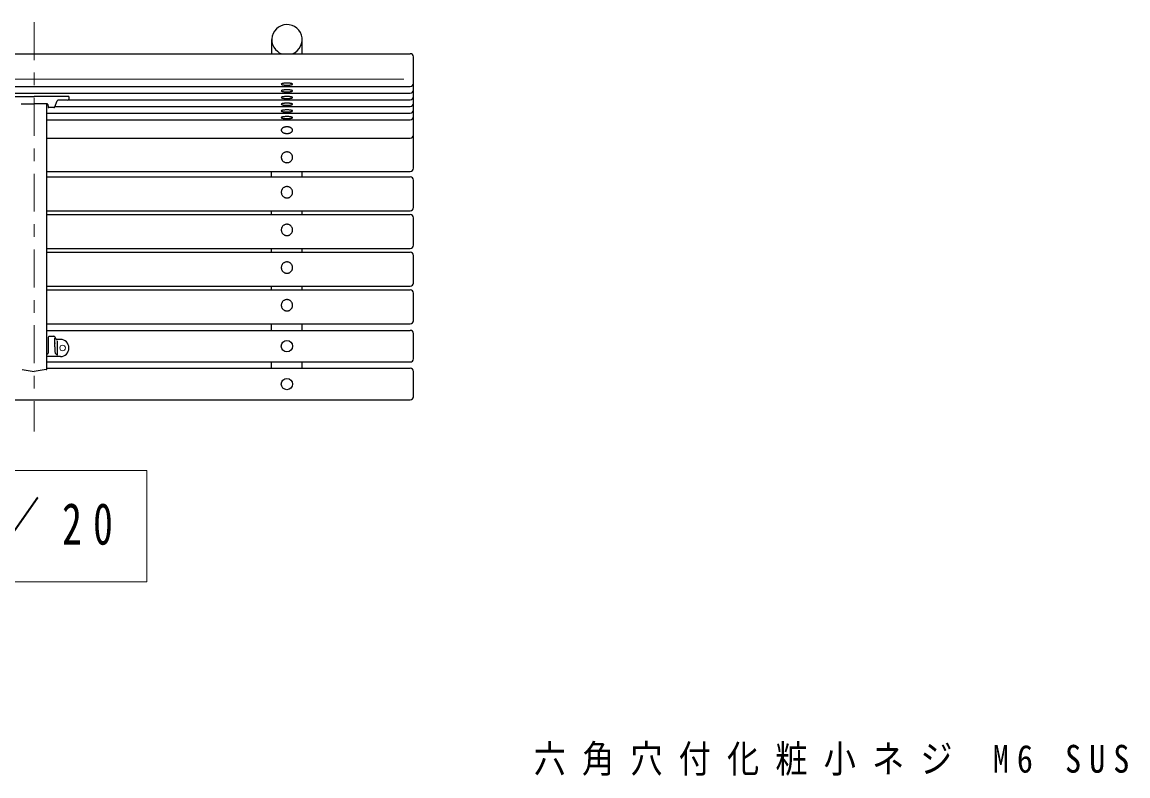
# Model space of a CAD drawing. Units: millimetres on the paper, scale 1:20. Extents: x -365 to 0, y 0 to 257.
# Drawn here: x -250.9 to -163.4, y 161.3 to 221 of the extents above; entities that cross this region are included whole.
import ezdxf

# ---------------------------------------------------------------- set-up
doc = ezdxf.new("R2010")
doc.units = ezdxf.units.MM
doc.linetypes.add('USER2', pattern=[6, 3, -1, 1, -1])
doc.layers.add('LY_1', color=7, linetype='Continuous', lineweight=25)
doc.styles.add('ＭＳ ゴシック', font='')
doc.styles.get('ＭＳ ゴシック').set_extended_font_data('MS Gothic')

msp = doc.modelspace()

# ---------------------------------------------------------------- linework, layer by layer
at = {"layer": 'LY_1', "linetype": 'USER2', "lineweight": 13}
msp.add_line((-249.955, 221.002), (-249.955, 188.603), dxfattribs=at)
at = {"layer": 'LY_1'}
for p, q in [((-231.155, 218.502), (-231.155, 219.615)), ((-228.755, 218.502), (-228.755, 219.615)), ((-309.705, 218.502), (-220.205, 218.502)), ((-219.955, 209.436), (-219.955, 218.252)), ((-309.705, 215.91), (-220.205, 215.91)), ((-309.705, 215.381), (-220.205, 215.381)), ((-252.705, 215.111), (-249.955, 215.111)), ((-250.988, 214.533), (-249.955, 214.533)), ((-247.205, 215.111), (-249.955, 215.111)), ((-248.922, 214.533), (-249.955, 214.533)), ((-248.955, 193.546), (-248.955, 214.533)), ((-248.872, 214.486), (-248.861, 214.283)), ((-248.317, 214.301), (-248.135, 214.779)), ((-247.315, 214.811), (-248.089, 214.811)), ((-247.235, 214.851), (-220.205, 214.851)), ((-247.205, 215.111), (-247.215, 214.906)), ((-248.955, 213.792), (-220.205, 213.792)), ((-248.411, 214.236), (-248.811, 214.236)), ((-248.309, 214.322), (-220.205, 214.322)), ((-248.955, 213.263), (-220.205, 213.263)), ((-248.955, 211.814), (-220.205, 211.814)), ((-248.955, 209.186), (-220.205, 209.186)), ((-231.17, 208.753), (-231.17, 209.186)), ((-228.74, 208.753), (-228.74, 209.186)), ((-248.955, 208.753), (-220.205, 208.753)), ((-219.955, 206.316), (-219.955, 208.503)), ((-248.955, 206.066), (-220.205, 206.066)), ((-248.955, 205.77), (-220.205, 205.77)), ((-231.17, 205.77), (-231.17, 206.066)), ((-228.74, 205.77), (-228.74, 206.066)), ((-219.955, 203.334), (-219.955, 205.52)), ((-248.955, 203.084), (-220.205, 203.084)), ((-231.17, 202.788), (-231.17, 203.084)), ((-228.74, 202.788), (-228.74, 203.084)), ((-248.955, 202.788), (-220.205, 202.788)), ((-219.955, 200.351), (-219.955, 202.538)), ((-248.955, 200.101), (-220.205, 200.101)), ((-248.955, 199.805), (-220.205, 199.805)), ((-231.17, 199.805), (-231.17, 200.101)), ((-228.74, 199.805), (-228.74, 200.101)), ((-219.955, 197.368), (-219.955, 199.555)), ((-248.955, 197.118), (-220.205, 197.118)), ((-231.17, 196.603), (-231.17, 197.118)), ((-228.74, 196.603), (-228.74, 197.118)), ((-248.955, 196.603), (-220.205, 196.603)), ((-248.859, 196.033), (-248.859, 194.791)), ((-248.759, 196.133), (-248.402, 196.133)), ((-248.216, 195.896), (-248.313, 196.08)), ((-219.955, 194.353), (-219.955, 196.353)), ((-248.319, 195.558), (-248.319, 195.975)), ((-247.88, 195.883), (-248.194, 195.883)), ((-248.123, 194.645), (-248.123, 195.782)), ((-248.909, 194.741), (-248.955, 194.741)), ((-247.88, 194.533), (-248.955, 194.533)), ((-250.912, 193.497), (-249.955, 193.353)), ((-248.997, 193.497), (-249.955, 193.353)), ((-248.955, 194.103), (-220.205, 194.103)), ((-248.955, 193.603), (-220.205, 193.603)), ((-231.17, 193.603), (-231.17, 194.103)), ((-228.74, 193.603), (-228.74, 194.103)), ((-219.955, 191.353), (-219.955, 193.353)), ((-309.705, 191.103), (-220.205, 191.103))]:
    msp.add_line(p, q, dxfattribs=at)
at = {"layer": 'LY_1', "lineweight": 13}
for p, q in [((-309.205, 216.489), (-220.705, 216.489)), ((-241.055, 185.503), (-288.855, 185.503)), ((-241.055, 176.703), (-241.055, 185.503)), ((-288.855, 176.703), (-241.055, 176.703))]:
    msp.add_line(p, q, dxfattribs=at)
at = {"layer": 'LY_1'}
for points in [[(-229.517, 218.502), (-229.317, 218.602), (-229.14, 218.737), (-228.99, 218.903), (-228.875, 219.094), (-228.796, 219.303), (-228.758, 219.522), (-228.762, 219.745), (-228.807, 219.963), (-228.892, 220.17), (-229.013, 220.357), (-229.168, 220.518), (-229.349, 220.648), (-229.552, 220.742), (-229.769, 220.797), (-229.992, 220.81), (-230.214, 220.783), (-230.427, 220.715), (-230.623, 220.608), (-230.796, 220.468), (-230.94, 220.297), (-231.05, 220.103), (-231.122, 219.892), (-231.153, 219.671), (-231.143, 219.449), (-231.092, 219.232), (-231.001, 219.029), (-230.873, 218.845), (-230.714, 218.689), (-230.56, 218.583), (-230.392, 218.501)], [(-248.123, 194.645), (-248.16, 194.663), (-248.195, 194.686), (-248.225, 194.713), (-248.25, 194.746), (-248.268, 194.783), (-248.28, 194.825), (-248.288, 194.873), (-248.293, 194.929), (-248.298, 194.998), (-248.303, 195.074), (-248.306, 195.154), (-248.309, 195.236), (-248.312, 195.316), (-248.314, 195.391), (-248.316, 195.46), (-248.317, 195.518), (-248.318, 195.564), (-248.318, 195.593), (-248.319, 195.604), (-248.319, 195.593), (-248.319, 195.558)]]:
    msp.add_lwpolyline(points, dxfattribs=at)
for points in [[(-230.405, 216.09), (-230.403, 216.084), (-230.398, 216.077), (-230.389, 216.07), (-230.378, 216.063), (-230.363, 216.057), (-230.345, 216.051), (-230.323, 216.045), (-230.3, 216.039), (-230.273, 216.034), (-230.244, 216.03), (-230.213, 216.025), (-230.18, 216.022), (-230.145, 216.018), (-230.109, 216.016), (-230.071, 216.014), (-230.033, 216.012), (-229.994, 216.011), (-229.955, 216.011), (-229.916, 216.011), (-229.877, 216.012), (-229.838, 216.014), (-229.801, 216.016), (-229.765, 216.018), (-229.73, 216.022), (-229.697, 216.025), (-229.666, 216.03), (-229.637, 216.034), (-229.61, 216.039), (-229.586, 216.045), (-229.565, 216.051), (-229.547, 216.057), (-229.532, 216.063), (-229.52, 216.07), (-229.512, 216.077), (-229.506, 216.084), (-229.505, 216.09), (-229.506, 216.097), (-229.512, 216.104), (-229.52, 216.111), (-229.532, 216.118), (-229.547, 216.124), (-229.565, 216.13), (-229.586, 216.136), (-229.61, 216.142), (-229.637, 216.147), (-229.666, 216.151), (-229.697, 216.156), (-229.73, 216.159), (-229.765, 216.162), (-229.801, 216.165), (-229.838, 216.167), (-229.877, 216.169), (-229.916, 216.17), (-229.955, 216.17), (-229.994, 216.17), (-230.033, 216.169), (-230.071, 216.167), (-230.109, 216.165), (-230.145, 216.162), (-230.18, 216.159), (-230.213, 216.156), (-230.244, 216.151), (-230.273, 216.147), (-230.3, 216.142), (-230.323, 216.136), (-230.345, 216.13), (-230.363, 216.124), (-230.378, 216.118), (-230.389, 216.111), (-230.398, 216.104), (-230.403, 216.097)], [(-230.405, 215.561), (-230.403, 215.554), (-230.398, 215.547), (-230.389, 215.54), (-230.378, 215.534), (-230.363, 215.527), (-230.345, 215.521), (-230.323, 215.515), (-230.3, 215.51), (-230.273, 215.505), (-230.244, 215.5), (-230.213, 215.496), (-230.18, 215.492), (-230.145, 215.489), (-230.109, 215.486), (-230.071, 215.484), (-230.033, 215.483), (-229.994, 215.482), (-229.955, 215.482), (-229.916, 215.482), (-229.877, 215.483), (-229.838, 215.484), (-229.801, 215.486), (-229.765, 215.489), (-229.73, 215.492), (-229.697, 215.496), (-229.666, 215.5), (-229.637, 215.505), (-229.61, 215.51), (-229.586, 215.515), (-229.565, 215.521), (-229.547, 215.527), (-229.532, 215.534), (-229.52, 215.54), (-229.512, 215.547), (-229.506, 215.554), (-229.505, 215.561), (-229.506, 215.568), (-229.512, 215.575), (-229.52, 215.582), (-229.532, 215.588), (-229.547, 215.595), (-229.565, 215.601), (-229.586, 215.607), (-229.61, 215.612), (-229.637, 215.617), (-229.666, 215.622), (-229.697, 215.626), (-229.73, 215.63), (-229.765, 215.633), (-229.801, 215.636), (-229.838, 215.638), (-229.877, 215.639), (-229.916, 215.64), (-229.955, 215.64), (-229.994, 215.64), (-230.033, 215.639), (-230.071, 215.638), (-230.109, 215.636), (-230.145, 215.633), (-230.18, 215.63), (-230.213, 215.626), (-230.244, 215.622), (-230.273, 215.617), (-230.3, 215.612), (-230.323, 215.607), (-230.345, 215.601), (-230.363, 215.595), (-230.378, 215.588), (-230.389, 215.582), (-230.398, 215.575), (-230.403, 215.568)], [(-230.405, 215.032), (-230.403, 215.025), (-230.398, 215.018), (-230.389, 215.011), (-230.378, 215.004), (-230.363, 214.998), (-230.345, 214.992), (-230.323, 214.986), (-230.3, 214.98), (-230.273, 214.975), (-230.244, 214.971), (-230.213, 214.966), (-230.18, 214.963), (-230.145, 214.96), (-230.109, 214.957), (-230.071, 214.955), (-230.033, 214.953), (-229.994, 214.952), (-229.955, 214.952), (-229.916, 214.952), (-229.877, 214.953), (-229.838, 214.955), (-229.801, 214.957), (-229.765, 214.96), (-229.73, 214.963), (-229.697, 214.966), (-229.666, 214.971), (-229.637, 214.975), (-229.61, 214.98), (-229.586, 214.986), (-229.565, 214.992), (-229.547, 214.998), (-229.532, 215.004), (-229.52, 215.011), (-229.512, 215.018), (-229.506, 215.025), (-229.505, 215.032), (-229.506, 215.038), (-229.512, 215.045), (-229.52, 215.052), (-229.532, 215.059), (-229.547, 215.065), (-229.565, 215.071), (-229.586, 215.077), (-229.61, 215.083), (-229.637, 215.088), (-229.666, 215.092), (-229.697, 215.097), (-229.73, 215.1), (-229.765, 215.104), (-229.801, 215.106), (-229.838, 215.108), (-229.877, 215.11), (-229.916, 215.111), (-229.955, 215.111), (-229.994, 215.111), (-230.033, 215.11), (-230.071, 215.108), (-230.109, 215.106), (-230.145, 215.104), (-230.18, 215.1), (-230.213, 215.097), (-230.244, 215.092), (-230.273, 215.088), (-230.3, 215.083), (-230.323, 215.077), (-230.345, 215.071), (-230.363, 215.065), (-230.378, 215.059), (-230.389, 215.052), (-230.398, 215.045), (-230.403, 215.038)], [(-230.405, 214.502), (-230.403, 214.495), (-230.398, 214.488), (-230.389, 214.481), (-230.378, 214.475), (-230.363, 214.468), (-230.345, 214.462), (-230.323, 214.456), (-230.3, 214.451), (-230.273, 214.446), (-230.244, 214.441), (-230.213, 214.437), (-230.18, 214.433), (-230.145, 214.43), (-230.109, 214.427), (-230.071, 214.425), (-230.033, 214.424), (-229.994, 214.423), (-229.955, 214.423), (-229.916, 214.423), (-229.877, 214.424), (-229.838, 214.425), (-229.801, 214.427), (-229.765, 214.43), (-229.73, 214.433), (-229.697, 214.437), (-229.666, 214.441), (-229.637, 214.446), (-229.61, 214.451), (-229.586, 214.456), (-229.565, 214.462), (-229.547, 214.468), (-229.532, 214.475), (-229.52, 214.481), (-229.512, 214.488), (-229.506, 214.495), (-229.505, 214.502), (-229.506, 214.509), (-229.512, 214.516), (-229.52, 214.523), (-229.532, 214.529), (-229.547, 214.536), (-229.565, 214.542), (-229.586, 214.548), (-229.61, 214.553), (-229.637, 214.558), (-229.666, 214.563), (-229.697, 214.567), (-229.73, 214.571), (-229.765, 214.574), (-229.801, 214.577), (-229.838, 214.579), (-229.877, 214.58), (-229.916, 214.581), (-229.955, 214.581), (-229.994, 214.581), (-230.033, 214.58), (-230.071, 214.579), (-230.109, 214.577), (-230.145, 214.574), (-230.18, 214.571), (-230.213, 214.567), (-230.244, 214.563), (-230.273, 214.558), (-230.3, 214.553), (-230.323, 214.548), (-230.345, 214.542), (-230.363, 214.536), (-230.378, 214.529), (-230.389, 214.523), (-230.398, 214.516), (-230.403, 214.509)], [(-230.405, 213.973), (-230.403, 213.966), (-230.398, 213.959), (-230.389, 213.952), (-230.378, 213.945), (-230.363, 213.939), (-230.345, 213.933), (-230.323, 213.927), (-230.3, 213.921), (-230.273, 213.916), (-230.244, 213.912), (-230.213, 213.907), (-230.18, 213.904), (-230.145, 213.901), (-230.109, 213.898), (-230.071, 213.896), (-230.033, 213.894), (-229.994, 213.893), (-229.955, 213.893), (-229.916, 213.893), (-229.877, 213.894), (-229.838, 213.896), (-229.801, 213.898), (-229.765, 213.901), (-229.73, 213.904), (-229.697, 213.907), (-229.666, 213.912), (-229.637, 213.916), (-229.61, 213.921), (-229.586, 213.927), (-229.565, 213.933), (-229.547, 213.939), (-229.532, 213.945), (-229.52, 213.952), (-229.512, 213.959), (-229.506, 213.966), (-229.505, 213.973), (-229.506, 213.979), (-229.512, 213.986), (-229.52, 213.993), (-229.532, 214), (-229.547, 214.006), (-229.565, 214.012), (-229.586, 214.018), (-229.61, 214.024), (-229.637, 214.029), (-229.666, 214.033), (-229.697, 214.038), (-229.73, 214.041), (-229.765, 214.044), (-229.801, 214.047), (-229.838, 214.049), (-229.877, 214.051), (-229.916, 214.052), (-229.955, 214.052), (-229.994, 214.052), (-230.033, 214.051), (-230.071, 214.049), (-230.109, 214.047), (-230.145, 214.044), (-230.18, 214.041), (-230.213, 214.038), (-230.244, 214.033), (-230.273, 214.029), (-230.3, 214.024), (-230.323, 214.018), (-230.345, 214.012), (-230.363, 214.006), (-230.378, 214), (-230.389, 213.993), (-230.398, 213.986), (-230.403, 213.979)], [(-230.405, 213.443), (-230.403, 213.436), (-230.398, 213.429), (-230.389, 213.422), (-230.378, 213.416), (-230.363, 213.409), (-230.345, 213.403), (-230.323, 213.397), (-230.3, 213.392), (-230.273, 213.387), (-230.244, 213.382), (-230.213, 213.378), (-230.18, 213.374), (-230.145, 213.371), (-230.109, 213.368), (-230.071, 213.366), (-230.033, 213.365), (-229.994, 213.364), (-229.955, 213.364), (-229.916, 213.364), (-229.877, 213.365), (-229.838, 213.366), (-229.801, 213.368), (-229.765, 213.371), (-229.73, 213.374), (-229.697, 213.378), (-229.666, 213.382), (-229.637, 213.387), (-229.61, 213.392), (-229.586, 213.397), (-229.565, 213.403), (-229.547, 213.409), (-229.532, 213.416), (-229.52, 213.422), (-229.512, 213.429), (-229.506, 213.436), (-229.505, 213.443), (-229.506, 213.45), (-229.512, 213.457), (-229.52, 213.464), (-229.532, 213.47), (-229.547, 213.477), (-229.565, 213.483), (-229.586, 213.489), (-229.61, 213.494), (-229.637, 213.499), (-229.666, 213.504), (-229.697, 213.508), (-229.73, 213.512), (-229.765, 213.515), (-229.801, 213.518), (-229.838, 213.52), (-229.877, 213.521), (-229.916, 213.522), (-229.955, 213.522), (-229.994, 213.522), (-230.033, 213.521), (-230.071, 213.52), (-230.109, 213.518), (-230.145, 213.515), (-230.18, 213.512), (-230.213, 213.508), (-230.244, 213.504), (-230.273, 213.499), (-230.3, 213.494), (-230.323, 213.489), (-230.345, 213.483), (-230.363, 213.477), (-230.378, 213.47), (-230.389, 213.464), (-230.398, 213.457), (-230.403, 213.45)], [(-230.405, 212.45), (-230.403, 212.427), (-230.398, 212.404), (-230.389, 212.381), (-230.378, 212.359), (-230.363, 212.338), (-230.345, 212.318), (-230.323, 212.298), (-230.3, 212.28), (-230.273, 212.263), (-230.244, 212.247), (-230.213, 212.233), (-230.18, 212.221), (-230.145, 212.21), (-230.109, 212.201), (-230.071, 212.194), (-230.033, 212.189), (-229.994, 212.186), (-229.955, 212.185), (-229.916, 212.186), (-229.877, 212.189), (-229.838, 212.194), (-229.801, 212.201), (-229.765, 212.21), (-229.73, 212.221), (-229.697, 212.233), (-229.666, 212.247), (-229.637, 212.263), (-229.61, 212.28), (-229.586, 212.298), (-229.565, 212.318), (-229.547, 212.338), (-229.532, 212.359), (-229.52, 212.381), (-229.512, 212.404), (-229.506, 212.427), (-229.505, 212.45), (-229.506, 212.473), (-229.512, 212.496), (-229.52, 212.518), (-229.532, 212.54), (-229.547, 212.562), (-229.565, 212.582), (-229.586, 212.602), (-229.61, 212.62), (-229.637, 212.637), (-229.666, 212.652), (-229.697, 212.667), (-229.73, 212.679), (-229.765, 212.69), (-229.801, 212.698), (-229.838, 212.705), (-229.877, 212.71), (-229.916, 212.713), (-229.955, 212.714), (-229.994, 212.713), (-230.033, 212.71), (-230.071, 212.705), (-230.109, 212.698), (-230.145, 212.69), (-230.18, 212.679), (-230.213, 212.667), (-230.244, 212.652), (-230.273, 212.637), (-230.3, 212.62), (-230.323, 212.602), (-230.345, 212.582), (-230.363, 212.562), (-230.378, 212.54), (-230.389, 212.518), (-230.398, 212.496), (-230.403, 212.473)], [(-230.405, 210.301), (-230.403, 210.263), (-230.398, 210.227), (-230.389, 210.19), (-230.378, 210.155), (-230.363, 210.121), (-230.345, 210.088), (-230.323, 210.056), (-230.3, 210.027), (-230.273, 210), (-230.244, 209.975), (-230.213, 209.952), (-230.18, 209.932), (-230.145, 209.915), (-230.109, 209.901), (-230.071, 209.89), (-230.033, 209.881), (-229.994, 209.877), (-229.955, 209.875), (-229.916, 209.877), (-229.877, 209.881), (-229.838, 209.89), (-229.801, 209.901), (-229.765, 209.915), (-229.73, 209.932), (-229.697, 209.952), (-229.666, 209.975), (-229.637, 210), (-229.61, 210.027), (-229.586, 210.056), (-229.565, 210.088), (-229.547, 210.121), (-229.532, 210.155), (-229.52, 210.19), (-229.512, 210.227), (-229.506, 210.263), (-229.505, 210.301), (-229.506, 210.338), (-229.512, 210.374), (-229.52, 210.411), (-229.532, 210.446), (-229.547, 210.48), (-229.565, 210.513), (-229.586, 210.545), (-229.61, 210.574), (-229.637, 210.601), (-229.666, 210.626), (-229.697, 210.649), (-229.73, 210.669), (-229.765, 210.686), (-229.801, 210.7), (-229.838, 210.712), (-229.877, 210.72), (-229.916, 210.724), (-229.955, 210.726), (-229.994, 210.724), (-230.033, 210.72), (-230.071, 210.712), (-230.109, 210.7), (-230.145, 210.686), (-230.18, 210.669), (-230.213, 210.649), (-230.244, 210.626), (-230.273, 210.601), (-230.3, 210.574), (-230.323, 210.545), (-230.345, 210.513), (-230.363, 210.48), (-230.378, 210.446), (-230.389, 210.411), (-230.398, 210.374), (-230.403, 210.338)], [(-230.405, 207.535), (-230.403, 207.496), (-230.398, 207.458), (-230.389, 207.42), (-230.378, 207.382), (-230.363, 207.346), (-230.345, 207.312), (-230.323, 207.279), (-230.3, 207.248), (-230.273, 207.219), (-230.244, 207.193), (-230.213, 207.169), (-230.18, 207.148), (-230.145, 207.13), (-230.109, 207.115), (-230.071, 207.103), (-230.033, 207.095), (-229.994, 207.09), (-229.955, 207.088), (-229.916, 207.09), (-229.877, 207.095), (-229.838, 207.103), (-229.801, 207.115), (-229.765, 207.13), (-229.73, 207.148), (-229.697, 207.169), (-229.666, 207.193), (-229.637, 207.219), (-229.61, 207.248), (-229.586, 207.279), (-229.565, 207.312), (-229.547, 207.346), (-229.532, 207.382), (-229.52, 207.42), (-229.512, 207.458), (-229.506, 207.496), (-229.505, 207.535), (-229.506, 207.574), (-229.512, 207.613), (-229.52, 207.651), (-229.532, 207.689), (-229.547, 207.725), (-229.565, 207.759), (-229.586, 207.792), (-229.61, 207.823), (-229.637, 207.852), (-229.666, 207.878), (-229.697, 207.902), (-229.73, 207.923), (-229.765, 207.941), (-229.801, 207.956), (-229.838, 207.968), (-229.877, 207.976), (-229.916, 207.981), (-229.955, 207.983), (-229.994, 207.981), (-230.033, 207.976), (-230.071, 207.968), (-230.109, 207.956), (-230.145, 207.941), (-230.18, 207.923), (-230.213, 207.902), (-230.244, 207.878), (-230.273, 207.852), (-230.3, 207.823), (-230.323, 207.792), (-230.345, 207.759), (-230.363, 207.725), (-230.378, 207.689), (-230.389, 207.651), (-230.398, 207.613), (-230.403, 207.574)], [(-230.405, 204.553), (-230.403, 204.514), (-230.398, 204.475), (-230.389, 204.437), (-230.378, 204.4), (-230.363, 204.364), (-230.345, 204.329), (-230.323, 204.296), (-230.3, 204.265), (-230.273, 204.236), (-230.244, 204.21), (-230.213, 204.186), (-230.18, 204.165), (-230.145, 204.147), (-230.109, 204.132), (-230.071, 204.121), (-230.033, 204.112), (-229.994, 204.107), (-229.955, 204.105), (-229.916, 204.107), (-229.877, 204.112), (-229.838, 204.121), (-229.801, 204.132), (-229.765, 204.147), (-229.73, 204.165), (-229.697, 204.186), (-229.666, 204.21), (-229.637, 204.236), (-229.61, 204.265), (-229.586, 204.296), (-229.565, 204.329), (-229.547, 204.364), (-229.532, 204.4), (-229.52, 204.437), (-229.512, 204.475), (-229.506, 204.514), (-229.505, 204.553), (-229.506, 204.592), (-229.512, 204.631), (-229.52, 204.669), (-229.532, 204.706), (-229.547, 204.742), (-229.565, 204.777), (-229.586, 204.809), (-229.61, 204.84), (-229.637, 204.869), (-229.666, 204.896), (-229.697, 204.919), (-229.73, 204.94), (-229.765, 204.958), (-229.801, 204.973), (-229.838, 204.985), (-229.877, 204.993), (-229.916, 204.999), (-229.955, 205), (-229.994, 204.999), (-230.033, 204.993), (-230.071, 204.985), (-230.109, 204.973), (-230.145, 204.958), (-230.18, 204.94), (-230.213, 204.919), (-230.244, 204.896), (-230.273, 204.869), (-230.3, 204.84), (-230.323, 204.809), (-230.345, 204.777), (-230.363, 204.742), (-230.378, 204.706), (-230.389, 204.669), (-230.398, 204.631), (-230.403, 204.592)], [(-230.405, 201.57), (-230.403, 201.531), (-230.398, 201.493), (-230.389, 201.454), (-230.378, 201.417), (-230.363, 201.381), (-230.345, 201.347), (-230.323, 201.314), (-230.3, 201.283), (-230.273, 201.254), (-230.244, 201.228), (-230.213, 201.204), (-230.18, 201.183), (-230.145, 201.165), (-230.109, 201.15), (-230.071, 201.138), (-230.033, 201.13), (-229.994, 201.125), (-229.955, 201.123), (-229.916, 201.125), (-229.877, 201.13), (-229.838, 201.138), (-229.801, 201.15), (-229.765, 201.165), (-229.73, 201.183), (-229.697, 201.204), (-229.666, 201.228), (-229.637, 201.254), (-229.61, 201.283), (-229.586, 201.314), (-229.565, 201.347), (-229.547, 201.381), (-229.532, 201.417), (-229.52, 201.454), (-229.512, 201.493), (-229.506, 201.531), (-229.505, 201.57), (-229.506, 201.609), (-229.512, 201.648), (-229.52, 201.686), (-229.532, 201.723), (-229.547, 201.759), (-229.565, 201.794), (-229.586, 201.827), (-229.61, 201.858), (-229.637, 201.887), (-229.666, 201.913), (-229.697, 201.937), (-229.73, 201.958), (-229.765, 201.976), (-229.801, 201.991), (-229.838, 202.002), (-229.877, 202.011), (-229.916, 202.016), (-229.955, 202.018), (-229.994, 202.016), (-230.033, 202.011), (-230.071, 202.002), (-230.109, 201.991), (-230.145, 201.976), (-230.18, 201.958), (-230.213, 201.937), (-230.244, 201.913), (-230.273, 201.887), (-230.3, 201.858), (-230.323, 201.827), (-230.345, 201.794), (-230.363, 201.759), (-230.378, 201.723), (-230.389, 201.686), (-230.398, 201.648), (-230.403, 201.609)], [(-230.405, 198.588), (-230.403, 198.549), (-230.398, 198.51), (-230.389, 198.472), (-230.378, 198.435), (-230.363, 198.398), (-230.345, 198.364), (-230.323, 198.331), (-230.3, 198.3), (-230.273, 198.271), (-230.244, 198.245), (-230.213, 198.221), (-230.18, 198.2), (-230.145, 198.182), (-230.109, 198.167), (-230.071, 198.155), (-230.033, 198.147), (-229.994, 198.142), (-229.955, 198.14), (-229.916, 198.142), (-229.877, 198.147), (-229.838, 198.155), (-229.801, 198.167), (-229.765, 198.182), (-229.73, 198.2), (-229.697, 198.221), (-229.666, 198.245), (-229.637, 198.271), (-229.61, 198.3), (-229.586, 198.331), (-229.565, 198.364), (-229.547, 198.398), (-229.532, 198.435), (-229.52, 198.472), (-229.512, 198.51), (-229.506, 198.549), (-229.505, 198.588), (-229.506, 198.627), (-229.512, 198.665), (-229.52, 198.703), (-229.532, 198.741), (-229.547, 198.777), (-229.565, 198.811), (-229.586, 198.844), (-229.61, 198.875), (-229.637, 198.904), (-229.666, 198.93), (-229.697, 198.954), (-229.73, 198.975), (-229.765, 198.993), (-229.801, 199.008), (-229.838, 199.02), (-229.877, 199.028), (-229.916, 199.033), (-229.955, 199.035), (-229.994, 199.033), (-230.033, 199.028), (-230.071, 199.02), (-230.109, 199.008), (-230.145, 198.993), (-230.18, 198.975), (-230.213, 198.954), (-230.244, 198.93), (-230.273, 198.904), (-230.3, 198.875), (-230.323, 198.844), (-230.345, 198.811), (-230.363, 198.777), (-230.378, 198.741), (-230.389, 198.703), (-230.398, 198.665), (-230.403, 198.627)]]:
    msp.add_lwpolyline(points, close=True, dxfattribs=at)
at = {"layer": 'LY_1', "lineweight": 13}
msp.add_circle((-247.705, 195.208), 0.225, dxfattribs=at)
at = {"layer": 'LY_1'}
for centre in [(-229.955, 195.353), (-229.955, 192.353)]:
    msp.add_circle(centre, 0.45, dxfattribs=at)
for centre, radius, start, end in [((-220.205, 218.252), 0.25, 0.00001, 90), ((-220.205, 216.16), 0.25, 269.99998, 0.00001), ((-220.205, 215.631), 0.25, 269.99998, 0.00001), ((-248.922, 214.483), 0.05, 3, 90), ((-248.089, 214.761), 0.05, 90, 159.20314), ((-247.315, 214.911), 0.1, 270, 357), ((-220.205, 215.101), 0.25, 269.99998, 0.00001), ((-220.205, 214.572), 0.25, 269.99998, 0.00001), ((-248.811, 214.286), 0.05, 183, 270), ((-248.411, 214.336), 0.1, 270, 339.20314), ((-220.205, 214.042), 0.25, 269.99998, 0.00001), ((-220.205, 213.513), 0.25, 269.99998, 0.00001), ((-220.205, 212.064), 0.25, 269.99998, 0.00001), ((-220.205, 209.436), 0.25, 269.99998, 0.00001), ((-220.205, 208.503), 0.25, 0.00001, 90), ((-220.205, 206.316), 0.25, 269.99998, 0.00001), ((-220.205, 205.52), 0.25, 0.00001, 90), ((-220.205, 203.334), 0.25, 269.99998, 0.00001), ((-220.205, 202.538), 0.25, 0.00001, 90), ((-220.205, 200.351), 0.25, 269.99998, 0.00001), ((-220.205, 199.555), 0.25, 0.00001, 90), ((-220.205, 197.368), 0.25, 269.99998, 0.00001), ((-248.759, 196.033), 0.1, 90, 180), ((-248.402, 196.033), 0.1, 27.86749, 90), ((-220.205, 196.353), 0.25, 0.00001, 90), ((-248.194, 195.908), 0.025, 207.86749, 270), ((-247.88, 195.208), 0.675, 270, 90), ((-248.909, 194.791), 0.05, 270, 0), ((-220.205, 194.353), 0.25, 269.99998, 0.00001), ((-249.005, 193.546), 0.05, 278.53077, 0), ((-220.205, 193.353), 0.25, 0.00001, 90), ((-220.205, 191.353), 0.25, 269.99998, 0.00001)]:
    msp.add_arc(centre, radius, start, end, dxfattribs=at)

# ---------------------------------------------------------------- texts
at = {"layer": 'LY_1', "style": 'ＭＳ ゴシック'}
for s, insert, char_height, attachment_point in [('\\T1.56;\\W0.7;平面図\u3000Ｓ＝１／20', (-264.955, 181.103), 3.299, 5), ('\\T1.5;\\W0.85;六角穴付化粧小ネジ\\~M6\\~SUS', (-210.433, 162.566), 2.199, 4)]:
    msp.add_mtext(s, dxfattribs=dict(at, insert=insert, char_height=char_height, attachment_point=attachment_point))

doc.saveas('drawing.dxf')
